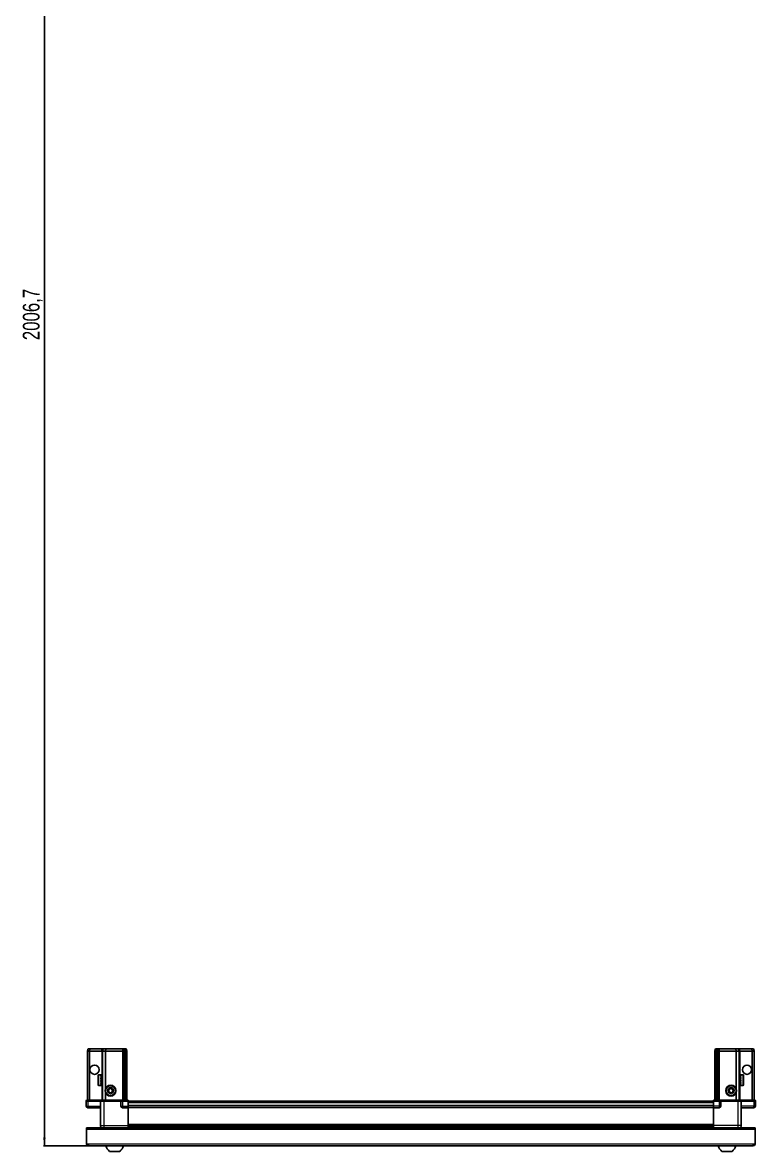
# Model space of a CAD drawing. Header units: millimetres. Extents: x 834 to 4842, y -897 to 1801.
# Drawn here: x 882 to 1758, y -897 to 452 of the extents above; entities that cross this region are included whole.
import ezdxf

# ---------------------------------------------------------------- set-up
doc = ezdxf.new("R2010")
doc.units = ezdxf.units.MM
doc.layers.add('FORMAT', color=7, linetype='Continuous')
doc.styles.add('SLDTEXTSTYLE0', font='TXT', dxfattribs={"width": 0.75})
doc.dimstyles.new('SLDDIMSTYLE0', dxfattribs={"dimtxt": 20, "dimasz": 10, "dimexe": 0, "dimexo": 0.0625, "dimgap": 5, "dimtad": 2, "dimdec": 1, "dimrnd": 1e-09, "dimzin": 12, "dimdsep": 46, "dimtxsty": 'SLDTEXTSTYLE0', "dimsah": 1, "dimcen": 0.09, "dimadec": 0, "dimazin": 3, "dimtfac": 1, "dimtofl": 0, "dimtmove": 0, "dimatfit": 3, "dimfxl": 0, "dimfrac": 2, "dimtolj": 1, "dimtzin": 12, "dimarcsym": 0})

# ---------------------------------------------------------------- blocks, each defined once
blk = doc.blocks.new('_D_8')
at = {"layer": 'FORMAT'}
for p, q in [((959.9, 1116.7), (906.8, 1116.7)), ((907.8, 1116.7), (907.8, -890)), ((960.4, -890), (906.8, -890))]:
    blk.add_line(p, q, dxfattribs=at)
for points in [[(907.8, 1116.7), (906.3, 1106.7), (909.4, 1106.7)], [(907.8, -890), (909.4, -880), (906.3, -880)]]:
    blk.add_solid(points, dxfattribs=at)
at = {"layer": 'FORMAT', "insert": (882, 72.7), "char_height": 20, "attachment_point": 1, "rotation": 90, "style": 'SLDTEXTSTYLE0'}
blk.add_mtext('2006,7', dxfattribs=at)

msp = doc.modelspace()

# ---------------------------------------------------------------- linework, layer by layer
at = {"color": 7, "linetype": 'Continuous', "lineweight": 25}
for p, q in [((959.32, -777.03), (960.13, -774.03)), ((961.82, -777.03), (959.32, -777.03)), ((959.32, -777.03), (959.32, -835.33)), ((960.13, -774.03), (961.98, -774.03)), ((961.82, -777.03), (961.98, -774.03)), ((961.82, -777.03), (961.82, -835.33)), ((976.32, -777.03), (961.82, -777.03)), ((961.98, -774.03), (976.32, -774.03)), ((976.32, -774.03), (978.13, -774.03)), ((977.32, -777.03), (976.32, -777.03)), ((977.32, -777.03), (978.13, -774.03)), ((980.82, -777.03), (977.32, -777.03)), ((977.32, -777.03), (977.32, -835.33)), ((978.13, -774.03), (981.16, -774.03)), ((981.16, -774.03), (980.82, -777.03)), ((980.82, -777.03), (980.82, -821.53)), ((1001.32, -777.03), (980.82, -777.03)), ((981.16, -774.03), (1001.32, -774.03)), ((1001.32, -774.03), (1003.13, -774.03)), ((1002.32, -777.03), (1001.32, -777.03)), ((1003.13, -774.03), (1002.32, -777.03)), ((1002.32, -777.03), (1002.32, -835.33)), ((1003.32, -777.03), (1002.32, -777.03)), ((1003.13, -774.03), (1003.87, -774.03)), ((1003.87, -774.03), (1003.32, -777.03)), ((1003.32, -777.03), (1003.32, -835.33)), ((1004.82, -777.03), (1003.32, -777.03)), ((1003.87, -774.03), (1004.37, -774.03)), ((1004.37, -774.03), (1004.82, -777.03)), ((1004.37, -774.03), (1005.52, -774.03)), ((1006.32, -777.03), (1004.82, -777.03)), ((1004.82, -777.03), (1004.82, -835.33)), ((1005.52, -774.03), (1006.32, -777.03)), ((1006.32, -777.03), (1006.32, -835.33)), ((1710.13, -774.03), (1709.32, -777.03)), ((1709.32, -777.03), (1710.82, -777.03)), ((1709.32, -777.03), (1709.32, -835.33)), ((1711.28, -774.03), (1710.13, -774.03)), ((1711.28, -774.03), (1710.82, -777.03)), ((1710.82, -777.03), (1712.32, -777.03)), ((1710.82, -777.03), (1710.82, -835.33)), ((1711.78, -774.03), (1711.28, -774.03)), ((1711.78, -774.03), (1712.32, -777.03)), ((1712.52, -774.03), (1711.78, -774.03)), ((1712.32, -777.03), (1713.32, -777.03)), ((1712.32, -777.03), (1712.32, -835.33)), ((1712.52, -774.03), (1713.32, -777.03)), ((1714.32, -774.03), (1712.52, -774.03)), ((1713.32, -777.03), (1713.32, -835.33)), ((1713.32, -777.03), (1714.32, -777.03)), ((1734.49, -774.03), (1714.32, -774.03)), ((1714.32, -777.03), (1734.82, -777.03)), ((1734.49, -774.03), (1734.82, -777.03)), ((1737.52, -774.03), (1734.49, -774.03)), ((1734.82, -777.03), (1734.82, -821.53)), ((1734.82, -777.03), (1738.32, -777.03)), ((1738.32, -777.03), (1737.52, -774.03)), ((1739.32, -774.03), (1737.52, -774.03)), ((1738.32, -777.03), (1738.32, -835.33)), ((1738.32, -777.03), (1739.32, -777.03)), ((1753.67, -774.03), (1739.32, -774.03)), ((1739.32, -777.03), (1753.82, -777.03)), ((1753.82, -777.03), (1753.67, -774.03)), ((1755.52, -774.03), (1753.67, -774.03)), ((1753.82, -777.03), (1756.32, -777.03)), ((1753.82, -777.03), (1753.82, -835.33)), ((1756.32, -777.03), (1755.52, -774.03)), ((1756.32, -777.03), (1756.32, -835.33)), ((972.12, -817.23), (972.12, -805.83)), ((975.32, -805.03), (972.92, -805.03)), ((975.32, -805.03), (975.32, -805.03)), ((975.32, -805.03), (975.82, -805.03)), ((975.32, -805.22), (975.82, -805.22)), ((975.32, -805.22), (975.32, -805.44)), ((975.32, -805.44), (975.82, -805.44)), ((975.32, -806.02), (975.82, -806.02)), ((975.32, -806.02), (975.32, -806.44)), ((975.32, -806.44), (975.82, -806.44)), ((975.32, -807.35), (975.82, -807.35)), ((975.32, -807.35), (975.32, -807.94)), ((975.32, -807.94), (975.82, -807.94)), ((975.32, -809.09), (975.82, -809.09)), ((975.32, -809.09), (975.32, -809.79)), ((975.82, -805.22), (975.82, -805.03)), ((975.82, -805.44), (975.82, -805.22)), ((975.82, -806.02), (975.82, -805.44)), ((975.82, -806.44), (975.82, -806.02)), ((975.82, -807.35), (975.82, -806.44)), ((975.92, -807.13), (975.82, -807.13)), ((975.82, -807.94), (975.82, -807.35)), ((975.82, -809.09), (975.82, -807.94)), ((975.82, -809.79), (975.82, -809.09)), ((975.92, -815.93), (975.92, -807.13)), ((976.81, -808.22), (976.32, -807.53)), ((976.32, -815.53), (976.32, -807.53)), ((977.29, -807.53), (976.81, -808.22)), ((976.81, -814.84), (976.81, -808.22)), ((977.32, -807.53), (977.29, -807.53)), ((977.29, -815.53), (977.29, -807.53)), ((1738.36, -807.53), (1738.32, -807.53)), ((1738.84, -808.22), (1738.36, -807.53)), ((1738.36, -807.53), (1738.36, -815.53)), ((1739.32, -807.53), (1738.84, -808.22)), ((1738.84, -808.22), (1738.84, -814.84)), ((1739.32, -807.53), (1739.32, -815.53)), ((1739.82, -807.13), (1739.72, -807.13)), ((1739.72, -807.13), (1739.72, -815.93)), ((1742.72, -805.03), (1739.82, -805.03)), ((1740.32, -805.03), (1739.82, -805.03)), ((1739.82, -805.03), (1739.82, -805.08)), ((1739.82, -805.08), (1739.82, -805.36)), ((1740.32, -805.08), (1739.82, -805.08)), ((1740.32, -805.36), (1739.82, -805.36)), ((1739.82, -805.36), (1739.82, -805.63)), ((1740.32, -805.63), (1739.82, -805.63)), ((1739.82, -805.63), (1739.82, -806.3)), ((1740.32, -806.3), (1739.82, -806.3)), ((1739.82, -806.3), (1739.82, -806.77)), ((1739.82, -806.77), (1739.82, -807.75)), ((1740.32, -806.77), (1739.82, -806.77)), ((1740.32, -807.75), (1739.82, -807.75)), ((1739.82, -807.75), (1739.82, -808.37)), ((1739.82, -808.37), (1739.82, -809.57)), ((1740.32, -808.37), (1739.82, -808.37)), ((1740.32, -805.08), (1740.32, -805.03)), ((1740.32, -805.63), (1740.32, -805.36)), ((1740.32, -806.77), (1740.32, -806.3)), ((1740.32, -808.37), (1740.32, -807.75)), ((1743.52, -805.83), (1743.52, -817.23)), ((972.92, -818.03), (975.32, -818.03)), ((975.32, -809.79), (975.82, -809.79)), ((975.32, -811.07), (975.82, -811.07)), ((975.32, -811.07), (975.32, -811.81)), ((975.32, -811.22), (975.82, -811.22)), ((975.32, -811.72), (975.82, -811.72)), ((975.32, -811.81), (975.82, -811.81)), ((975.32, -813.1), (975.82, -813.1)), ((975.32, -813.1), (975.32, -813.81)), ((975.32, -813.81), (975.82, -813.81)), ((975.32, -814.97), (975.82, -814.97)), ((975.32, -814.97), (975.32, -815.58)), ((975.32, -815.58), (975.82, -815.58)), ((975.32, -816.51), (975.82, -816.51)), ((975.32, -816.51), (975.32, -816.95)), ((975.32, -816.95), (975.82, -816.95)), ((975.32, -817.55), (975.82, -817.55)), ((975.32, -817.55), (975.32, -817.79)), ((975.32, -817.79), (975.82, -817.79)), ((975.32, -818.01), (975.82, -818.01)), ((975.32, -818.01), (975.32, -818.03)), ((975.32, -818.02), (975.82, -818.02)), ((975.82, -811.07), (975.82, -809.79)), ((975.82, -811.22), (975.82, -811.07)), ((975.82, -811.81), (975.82, -811.72)), ((975.82, -813.1), (975.82, -811.81)), ((975.82, -813.81), (975.82, -813.1)), ((975.82, -814.97), (975.82, -813.81)), ((975.82, -815.58), (975.82, -814.97)), ((975.82, -816.51), (975.82, -815.58)), ((975.82, -815.93), (975.92, -815.93)), ((975.82, -816.95), (975.82, -816.51)), ((975.82, -817.55), (975.82, -816.95)), ((975.82, -817.79), (975.82, -817.55)), ((975.82, -818.01), (975.82, -817.79)), ((975.82, -818.02), (975.82, -818.01)), ((976.32, -815.53), (976.81, -814.84)), ((976.81, -814.84), (977.29, -815.53)), ((977.29, -815.53), (977.32, -815.53)), ((1738.32, -815.53), (1738.36, -815.53)), ((1738.36, -815.53), (1738.84, -814.84)), ((1738.84, -814.84), (1739.32, -815.53)), ((1739.72, -815.93), (1739.82, -815.93)), ((1740.32, -809.57), (1739.82, -809.57)), ((1739.82, -809.57), (1739.82, -810.2)), ((1740.32, -810.2), (1739.82, -810.2)), ((1739.82, -810.28), (1739.82, -811.58)), ((1740.32, -810.28), (1739.82, -810.28)), ((1740.32, -811.58), (1739.82, -811.58)), ((1740.32, -812.06), (1739.82, -812.06)), ((1739.82, -812.06), (1739.82, -812.31)), ((1739.82, -812.31), (1739.82, -813.58)), ((1740.32, -812.31), (1739.82, -812.31)), ((1740.32, -813.58), (1739.82, -813.58)), ((1739.82, -813.58), (1739.82, -814.27)), ((1739.82, -814.27), (1739.82, -815.39)), ((1740.32, -814.27), (1739.82, -814.27)), ((1740.32, -815.39), (1739.82, -815.39)), ((1739.82, -815.39), (1739.82, -815.96)), ((1739.82, -815.96), (1739.82, -816.82)), ((1740.32, -815.96), (1739.82, -815.96)), ((1740.32, -816.82), (1739.82, -816.82)), ((1739.82, -816.82), (1739.82, -817.21)), ((1739.82, -817.21), (1739.82, -817.72)), ((1740.32, -817.21), (1739.82, -817.21)), ((1740.32, -817.72), (1739.82, -817.72)), ((1739.82, -817.72), (1739.82, -817.91)), ((1739.82, -817.91), (1739.82, -818.03)), ((1740.32, -817.91), (1739.82, -817.91)), ((1739.82, -818.03), (1742.72, -818.03)), ((1740.32, -810.28), (1740.32, -809.57)), ((1740.32, -812.31), (1740.32, -811.58)), ((1740.32, -814.27), (1740.32, -813.58)), ((1740.32, -815.96), (1740.32, -815.39)), ((1740.32, -817.21), (1740.32, -816.82)), ((1740.32, -817.91), (1740.32, -817.72)), ((958.32, -835.33), (957.82, -836.19)), ((957.82, -836.53), (957.82, -836.19)), ((959.82, -835.33), (958.32, -835.33)), ((959.82, -835.33), (974.62, -835.33)), ((974.62, -835.33), (974.82, -835.33)), ((974.82, -836.53), (974.82, -835.33)), ((974.82, -835.33), (978.82, -835.33)), ((978.82, -835.33), (999.12, -835.33)), ((980.82, -826.53), (980.82, -835.33)), ((999.12, -835.33), (999.32, -835.33)), ((999.32, -836.53), (999.32, -835.33)), ((1000, -835.33), (999.32, -835.33)), ((1000, -835.33), (1007.82, -835.33)), ((1007.82, -836.19), (1001.32, -836.19)), ((1007.82, -835.33), (1007.82, -836.19)), ((1007.82, -836.19), (1007.82, -836.19)), ((1007.82, -836.53), (1007.82, -836.19)), ((1707.82, -836.19), (1707.82, -835.33)), ((1707.82, -835.33), (1715.65, -835.33)), ((1714.32, -836.19), (1707.82, -836.19)), ((1707.82, -836.53), (1707.82, -836.19)), ((1716.32, -835.33), (1715.65, -835.33)), ((1716.32, -836.53), (1716.32, -835.33)), ((1716.32, -835.33), (1716.52, -835.33)), ((1716.52, -835.33), (1736.82, -835.33)), ((1734.82, -826.53), (1734.82, -835.33)), ((1736.82, -835.33), (1740.82, -835.33)), ((1740.82, -836.53), (1740.82, -835.33)), ((1740.82, -835.33), (1741.02, -835.33)), ((1741.02, -835.33), (1755.82, -835.33)), ((1757.32, -835.33), (1755.82, -835.33)), ((1757.82, -836.19), (1757.32, -835.33)), ((1757.82, -836.19), (1757.32, -835.33)), ((1757.82, -836.53), (1757.82, -836.19)), ((1757.82, -836.53), (1757.82, -836.19)), ((957.82, -836.53), (959.82, -836.53)), ((957.82, -836.53), (957.82, -842.53)), ((974.62, -836.53), (959.82, -836.53)), ((959.82, -836.53), (974.62, -836.53)), ((974.82, -844.53), (959.82, -844.53)), ((974.82, -836.53), (974.62, -836.53)), ((978.82, -836.53), (974.82, -836.53)), ((974.82, -836.53), (974.82, -865.53)), ((999.12, -836.53), (978.82, -836.53)), ((999.32, -836.53), (999.12, -836.53)), ((999.32, -836.53), (1001.32, -836.53)), ((999.32, -836.53), (999.32, -842.53)), ((1007.82, -836.53), (1001.32, -836.53)), ((1001.32, -836.53), (1007.82, -836.53)), ((1007.82, -844.53), (1001.32, -844.53)), ((1007.82, -836.53), (1007.82, -836.53)), ((1007.82, -836.53), (1007.82, -842.53)), ((1707.82, -836.68), (1007.82, -836.68)), ((1007.82, -842.53), (1007.82, -844.53)), ((1707.82, -843.88), (1007.82, -843.88)), ((1007.82, -865.53), (1007.82, -844.53)), ((1714.32, -836.53), (1707.82, -836.53)), ((1707.82, -836.53), (1707.82, -842.53)), ((1707.82, -842.53), (1707.82, -844.53)), ((1707.82, -844.53), (1714.32, -844.53)), ((1707.82, -865.53), (1707.82, -844.53)), ((1714.32, -836.53), (1716.32, -836.53)), ((1716.32, -836.53), (1714.32, -836.53)), ((1716.52, -836.53), (1716.32, -836.53)), ((1716.32, -836.53), (1716.32, -842.53)), ((1736.82, -836.53), (1716.52, -836.53)), ((1740.82, -836.53), (1736.82, -836.53)), ((1741.02, -836.53), (1740.82, -836.53)), ((1740.82, -836.53), (1740.82, -865.53)), ((1740.82, -844.53), (1755.82, -844.53)), ((1755.82, -836.53), (1741.02, -836.53)), ((1755.82, -836.53), (1757.82, -836.53)), ((1757.82, -836.53), (1757.82, -836.53)), ((1757.82, -836.53), (1757.82, -842.53)), ((958.32, -868.53), (1757.32, -868.53)), ((958.32, -870.63), (958.32, -868.53)), ((958.32, -887.93), (958.32, -870.63)), ((973.32, -868.43), (960.42, -868.43)), ((973.32, -868.43), (973.32, -868.53)), ((1007.82, -866.55), (1707.82, -866.55)), ((1007.82, -866.59), (1707.82, -866.59)), ((1031.7, -868.38), (1007.82, -868.38)), ((1026.32, -868.53), (1026.32, -868.38)), ((1026.36, -868.53), (1026.36, -868.38)), ((1026.63, -868.53), (1026.63, -868.38)), ((1026.9, -868.53), (1026.9, -868.38)), ((1027.55, -868.53), (1027.55, -868.38)), ((1028.01, -868.53), (1028.01, -868.38)), ((1028.98, -868.53), (1028.98, -868.38)), ((1029.6, -868.53), (1029.6, -868.38)), ((1030.78, -868.53), (1030.78, -868.38)), ((1031.44, -868.53), (1031.44, -868.38)), ((1031.5, -868.53), (1031.5, -868.38)), ((1032.79, -868.38), (1031.7, -868.38)), ((1033.52, -868.38), (1032.79, -868.38)), ((1032.79, -868.53), (1032.79, -868.38)), ((1032.79, -868.38), (1032.79, -868.38)), ((1032.8, -868.53), (1032.8, -868.38)), ((1033.3, -868.53), (1033.3, -868.38)), ((1033.53, -868.38), (1033.52, -868.38)), ((1033.53, -868.53), (1033.53, -868.38)), ((1033.95, -868.38), (1033.53, -868.38)), ((1681.7, -868.38), (1033.95, -868.38)), ((1034.8, -868.53), (1034.8, -868.38)), ((1035.49, -868.53), (1035.49, -868.38)), ((1036.62, -868.53), (1036.62, -868.38)), ((1037.19, -868.53), (1037.19, -868.38)), ((1038.06, -868.53), (1038.06, -868.38)), ((1038.47, -868.53), (1038.47, -868.38)), ((1039, -868.53), (1039, -868.38)), ((1039.19, -868.53), (1039.19, -868.38)), ((1039.32, -868.53), (1039.32, -868.38)), ((1676.33, -868.53), (1676.33, -868.38)), ((1676.5, -868.53), (1676.5, -868.38)), ((1676.71, -868.53), (1676.71, -868.38)), ((1677.27, -868.53), (1677.27, -868.38)), ((1677.69, -868.53), (1677.69, -868.38)), ((1678.58, -868.53), (1678.58, -868.38)), ((1679.17, -868.53), (1679.17, -868.38)), ((1680.31, -868.53), (1680.31, -868.38)), ((1681.01, -868.53), (1681.01, -868.38)), ((1682.29, -868.38), (1681.7, -868.38)), ((1683.02, -868.38), (1682.29, -868.38)), ((1682.29, -868.53), (1682.29, -868.38)), ((1682.29, -868.38), (1682.29, -868.38)), ((1682.46, -868.53), (1682.46, -868.38)), ((1682.96, -868.53), (1682.96, -868.38)), ((1683.03, -868.38), (1683.02, -868.38)), ((1683.03, -868.53), (1683.03, -868.38)), ((1684.05, -868.38), (1683.03, -868.38)), ((1707.82, -868.38), (1683.95, -868.38)), ((1684.32, -868.53), (1684.32, -868.38)), ((1685.02, -868.53), (1685.02, -868.38)), ((1686.2, -868.53), (1686.2, -868.38)), ((1686.81, -868.53), (1686.81, -868.38)), ((1687.75, -868.53), (1687.75, -868.38)), ((1688.2, -868.53), (1688.2, -868.38)), ((1688.82, -868.53), (1688.82, -868.38)), ((1689.07, -868.53), (1689.07, -868.38)), ((1689.3, -868.53), (1689.3, -868.38)), ((1689.32, -868.53), (1689.32, -868.38)), ((1742.32, -868.43), (1742.32, -868.53)), ((1742.32, -868.43), (1755.22, -868.43)), ((1757.32, -868.53), (1757.32, -870.63)), ((1757.32, -870.63), (1757.32, -887.93)), ((960.42, -887.93), (958.32, -887.93)), ((960.42, -887.93), (960.42, -890.03)), ((1755.22, -890.03), (960.42, -890.03)), ((1757.32, -887.93), (1755.22, -887.93)), ((1755.22, -890.03), (1755.22, -887.93)), ((985.82, -896.63), (997.82, -896.63)), ((1717.82, -896.63), (1729.82, -896.63))]:
    msp.add_line(p, q, dxfattribs=at)
at = {"color": 8, "linetype": 'Continuous', "lineweight": 18}
for p, q in [((976.32, -777.03), (976.32, -774.03)), ((976.32, -777.03), (976.32, -807.53)), ((1001.32, -774.03), (1001.32, -777.03)), ((1001.32, -777.03), (1001.32, -835.33)), ((1714.32, -774.03), (1714.32, -777.03)), ((1714.32, -777.03), (1714.32, -835.33)), ((1739.32, -777.03), (1739.32, -774.03)), ((1739.32, -777.03), (1739.32, -807.53)), ((972.92, -818.03), (972.92, -805.03)), ((1742.72, -805.03), (1742.72, -818.03)), ((976.32, -815.53), (976.32, -835.33)), ((1739.32, -815.53), (1739.32, -835.33)), ((959.82, -836.53), (959.82, -835.33)), ((974.62, -836.53), (974.62, -835.33)), ((978.82, -836.53), (978.82, -835.33)), ((999.12, -836.53), (999.12, -835.33)), ((1001.32, -836.53), (1001.32, -836.19)), ((1007.82, -836.53), (1007.82, -836.19)), ((1714.32, -836.53), (1714.32, -836.19)), ((1716.52, -835.33), (1716.52, -836.53)), ((1736.82, -836.53), (1736.82, -835.33)), ((1741.02, -835.33), (1741.02, -836.53)), ((1755.82, -836.53), (1755.82, -835.33)), ((957.82, -842.53), (959.82, -842.53)), ((959.82, -836.53), (959.82, -842.53)), ((959.82, -842.53), (974.82, -842.53)), ((959.82, -844.53), (959.82, -842.53)), ((978.82, -836.53), (978.82, -865.53)), ((999.32, -842.53), (1001.32, -842.53)), ((1001.32, -836.53), (1001.32, -842.53)), ((1001.32, -842.53), (1007.82, -842.53)), ((1001.32, -842.53), (1001.32, -844.53)), ((1707.82, -838.68), (1007.82, -838.68)), ((1707.82, -841.88), (1007.82, -841.88)), ((1707.82, -844.53), (1007.82, -844.53)), ((1714.32, -842.53), (1707.82, -842.53)), ((1714.32, -836.53), (1714.32, -842.53)), ((1716.32, -842.53), (1714.32, -842.53)), ((1714.32, -842.53), (1714.32, -844.53)), ((1736.82, -836.53), (1736.82, -865.53)), ((1755.82, -842.53), (1740.82, -842.53)), ((1755.82, -836.53), (1755.82, -842.53)), ((1757.82, -842.53), (1755.82, -842.53)), ((1755.82, -844.53), (1755.82, -842.53)), ((1757.32, -870.63), (958.32, -870.63)), ((960.42, -868.53), (960.42, -868.43)), ((978.82, -865.53), (1007.82, -865.53)), ((1007.82, -863.93), (1707.82, -863.93)), ((1707.82, -865.34), (1007.82, -865.34)), ((1007.82, -867.79), (1707.82, -867.79)), ((1736.82, -865.53), (1707.82, -865.53)), ((1755.22, -868.53), (1755.22, -868.43)), ((1755.22, -887.93), (960.42, -887.93))]:
    msp.add_line(p, q, dxfattribs=at)
at = {"color": 7, "linetype": 'Continuous', "lineweight": 25, "flags": 128}
for points in [[(960.42, -868.43), (960.01, -868.47), (959.78, -868.53)], [(1755.86, -868.53), (1755.63, -868.47), (1755.22, -868.43)]]:
    msp.add_lwpolyline(points, dxfattribs=at)
at = {"color": 7, "linetype": 'Continuous', "lineweight": 25}
for centre, radius in [((967.82, -799.03), 5.5), ((1747.82, -799.03), 5.5), ((986.82, -824.03), 6.5), ((986.82, -824.03), 3.46), ((1728.82, -824.03), 6.5), ((1728.82, -824.03), 3.46)]:
    msp.add_circle(centre, radius, dxfattribs=at)
at = {"color": 8, "linetype": 'Continuous', "lineweight": 18}
for centre in [(986.82, -824.03), (1728.82, -824.03)]:
    msp.add_circle(centre, 5.7, dxfattribs=at)
at = {"color": 7, "linetype": 'Continuous', "lineweight": 25}
for centre, radius, start, end in [((972.92, -805.83), 0.8, 90, 180), ((976.32, -807.13), 0.4, 180, 270), ((1739.32, -807.13), 0.4, 270, 0), ((1742.72, -805.83), 0.8, 360, 90), ((972.92, -817.23), 0.8, 180, 270), ((976.32, -815.93), 0.4, 90, 180), ((986.82, -824.03), 2.5, 147.37605, 207.37605), ((986.82, -824.03), 2.5, 87.37605, 147.37605), ((986.82, -824.03), 2.5, 27.37605, 87.37605), ((1728.82, -824.03), 2.5, 134.67671, 194.67671), ((1728.82, -824.03), 2.5, 74.67671, 134.67671), ((1728.82, -824.03), 2.5, 14.67671, 74.67671), ((1739.32, -815.93), 0.4, 360, 90), ((1742.72, -817.23), 0.8, 270, 0), ((986.82, -824.03), 2.5, 207.37605, 267.37605), ((986.82, -824.03), 2.5, 267.37605, 327.37605), ((986.82, -824.03), 2.5, 327.37605, 27.37605), ((1728.82, -824.03), 2.5, 194.67671, 254.67671), ((1728.82, -824.03), 2.5, 254.67671, 314.67671), ((1728.82, -824.03), 2.5, 314.67671, 14.67671), ((959.82, -842.53), 2, 180, 270), ((1001.32, -842.53), 2, 180, 270), ((1714.32, -842.53), 2, 270, 0), ((1755.82, -842.53), 2, 270, 0), ((960.42, -887.93), 2.1, 180, 270), ((960.42, -887.93), 0.6, 180, 270), ((992.85, -887), 11.91, 194.70035, 233.8734), ((990.8, -887), 11.91, 306.1266, 345.29965), ((1724.85, -887), 11.91, 194.70035, 233.8734), ((1722.8, -887), 11.91, 306.1266, 345.29965), ((1755.22, -887.93), 2.1, 270, 0), ((1755.22, -887.93), 0.6, 270, 0)]:
    msp.add_arc(centre, radius, start, end, dxfattribs=at)
for centre, start_param, end_param in [((1001.32, -832.73), 2.4188584, 3.1415927), ((1714.32, -832.73), 3.1415927, 3.8643269)]:
    msp.add_ellipse(centre, major_axis=(0, 3.46), ratio=0.5773503, start_param=start_param, end_param=end_param, dxfattribs=at)
for points, knots in [([(983.94, -823.9), (984.22, -823.46), (984.74, -822.65), (985.26, -821.84), (985.5, -821.46)], [0, 0, 0, 0, 0.5346859, 1, 1, 1, 1]), ([(985.5, -821.46), (986.01, -821.49), (986.98, -821.53), (987.93, -821.58), (988.38, -821.6)], [0, 0, 0, 0, 0.5346859, 1, 1, 1, 1]), ([(988.38, -821.6), (988.54, -821.9), (988.92, -822.63), (989.38, -823.52), (989.65, -824.05), (989.71, -824.16)], [0, 0, 0, 0, 0.3629006, 0.8668753, 1, 1, 1, 1]), ([(1726.04, -823.26), (1726.41, -822.9), (1727.09, -822.22), (1727.78, -821.55), (1728.09, -821.24)], [0, 0, 0, 0, 0.5346859, 1, 1, 1, 1]), ([(1728.09, -821.24), (1728.59, -821.37), (1729.52, -821.63), (1730.45, -821.88), (1730.88, -822)], [0, 0, 0, 0, 0.5346859, 1, 1, 1, 1]), ([(1730.88, -822), (1730.91, -822.12), (1731.06, -822.7), (1731.31, -823.66), (1731.52, -824.46), (1731.61, -824.79)], [0, 0, 0, 0, 0.1331247, 0.6370994, 1, 1, 1, 1]), ([(985.27, -826.46), (985.21, -826.35), (984.94, -825.82), (984.48, -824.93), (984.1, -824.2), (983.94, -823.9)], [0, 0, 0, 0, 0.13312467, 0.63709944, 1, 1, 1, 1]), ([(988.15, -826.59), (987.64, -826.57), (986.67, -826.52), (985.71, -826.48), (985.27, -826.46)], [0, 0, 0, 0, 0.5346859, 1, 1, 1, 1]), ([(989.71, -824.16), (989.43, -824.59), (988.91, -825.41), (988.39, -826.22), (988.15, -826.59)], [0, 0, 0, 0, 0.5346859, 1, 1, 1, 1]), ([(1726.77, -826.06), (1726.68, -825.72), (1726.48, -824.93), (1726.22, -823.96), (1726.07, -823.39), (1726.04, -823.26)], [0, 0, 0, 0, 0.3629006, 0.8668753, 1, 1, 1, 1]), ([(1729.56, -826.82), (1729.06, -826.68), (1728.13, -826.43), (1727.2, -826.18), (1726.77, -826.06)], [0, 0, 0, 0, 0.5346859, 1, 1, 1, 1]), ([(1731.61, -824.79), (1731.24, -825.15), (1730.56, -825.83), (1729.87, -826.51), (1729.56, -826.82)], [0, 0, 0, 0, 0.53468586, 1, 1, 1, 1]), ([(974.82, -865.53), (974.87, -865.97), (974.94, -866.64), (975.38, -867.46), (975.84, -868.01), (976.24, -868.37), (976.5, -868.5), (976.55, -868.53)], [0, 0, 0, 0, 0.3630185, 0.5584377, 0.7580039, 0.9575702, 1, 1, 1, 1]), ([(1007.82, -865.53), (1007.82, -865.92), (1007.82, -866.71), (1007.82, -867.73), (1007.82, -868.36), (1007.82, -868.52), (1007.82, -868.53)], [0, 0, 0, 0, 0.3255201, 0.6510403, 0.9765604, 1, 1, 1, 1]), ([(1707.82, -865.53), (1707.82, -865.92), (1707.82, -866.71), (1707.82, -867.73), (1707.82, -868.36), (1707.82, -868.52), (1707.82, -868.53)], [0, 0, 0, 0, 0.3255201, 0.6510403, 0.9765604, 1, 1, 1, 1]), ([(1740.82, -865.53), (1740.78, -865.97), (1740.71, -866.64), (1740.27, -867.46), (1739.81, -868.01), (1739.41, -868.37), (1739.15, -868.5), (1739.1, -868.53)], [0, 0, 0, 0, 0.36301846, 0.55843766, 0.75800394, 0.95757021, 1, 1, 1, 1])]:
    msp.add_open_spline(points, degree=3, knots=knots, dxfattribs=at)
at = {"color": 8, "linetype": 'Continuous', "lineweight": 18}
for points in [[(974.82, -865.53), (974.88, -865.53), (975, -865.53), (975.93, -865.53), (977.25, -865.53), (978.3, -865.53), (978.82, -865.53)], [(1740.82, -865.53), (1740.76, -865.53), (1740.64, -865.53), (1739.72, -865.53), (1738.4, -865.53), (1737.35, -865.53), (1736.82, -865.53)]]:
    msp.add_open_spline(points, degree=3, dxfattribs=at)
for points, knots in [([(978.82, -865.53), (978.82, -865.97), (978.82, -866.64), (978.82, -867.46), (978.82, -868.01), (978.82, -868.37), (978.82, -868.5), (978.82, -868.53)], [0, 0, 0, 0, 0.36301846, 0.55843766, 0.75800394, 0.95757021, 1, 1, 1, 1]), ([(1736.82, -865.53), (1736.82, -865.97), (1736.82, -866.64), (1736.82, -867.46), (1736.82, -868.01), (1736.82, -868.37), (1736.82, -868.5), (1736.82, -868.53)], [0, 0, 0, 0, 0.3630185, 0.5584377, 0.7580039, 0.9575702, 1, 1, 1, 1])]:
    msp.add_open_spline(points, degree=3, knots=knots, dxfattribs=at)

# ---------------------------------------------------------------- dimensions: what is measured, and where the dimension line sits
at = {"layer": 'FORMAT'}
dim = msp.add_linear_dim(base=(907.82, -890.03), p1=(959.92, 1116.67), p2=(960.42, -890.03), angle=90, dimstyle='SLDDIMSTYLE0', dxfattribs=at)
dim.commit()
dim.dimension.update_dxf_attribs({"geometry": '_D_8', "text_midpoint": (907.82, 113.32), "dimtype": 160})

doc.saveas('drawing.dxf')
